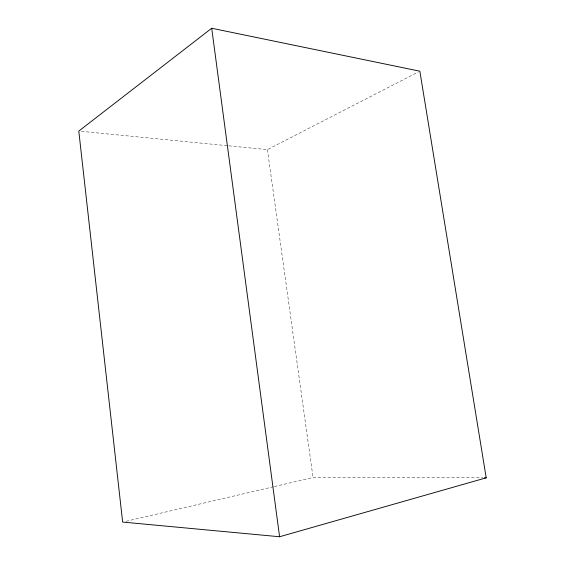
<?xml version="1.0" encoding="UTF-8"?>
<svg xmlns="http://www.w3.org/2000/svg" width="565" height="565" viewBox="0 0 565 565"><rect width="100%" height="100%" fill="white"/><g stroke="black" fill="none" stroke-linecap="round" stroke-linejoin="round"><path stroke-width="0.42" stroke-dasharray="2.83 2.12" d="M228.804 145.848L267.4 149.647L418.298 72.002M126.08 521.269L273.594 486.74M274.449 486.536L313.045 477.503L482.694 477.813M81.424 131.348L227.921 145.763M267.4 149.647L313.045 477.503"/><path stroke-width="0.85" d="M211.706 28.25L78.789 131.094L122.647 522.074L279.583 536.75L486.211 477.82L419.859 71.197L211.706 28.25L279.583 536.75M484.452 477.82L486.211 477.82"/></g></svg>
